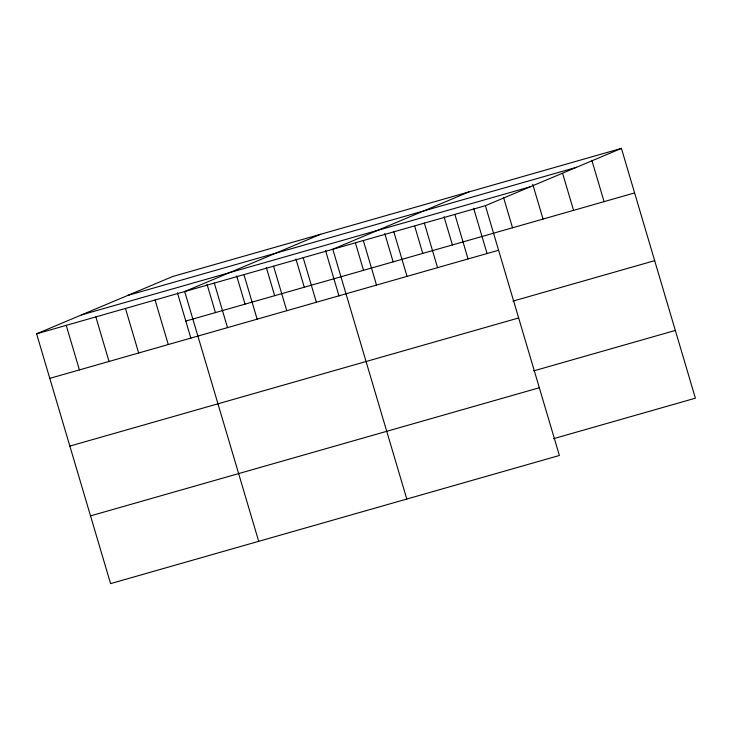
<?xml version="1.0" encoding="UTF-8"?>
<svg xmlns="http://www.w3.org/2000/svg" width="732" height="732" viewBox="0 0 732 732"><rect width="100%" height="100%" fill="white"/><g stroke="black" fill="none" stroke-linecap="round" stroke-linejoin="round"><path stroke-width="1.1" d="M621.413 148.386L485.398 205.692L559.385 455.478L110.587 583.614L36.6 333.819L172.615 276.522L621.413 148.386L695.4 398.181L553.712 438.633M320.717 234.24L184.702 291.537L258.698 541.332M468.819 191.949L332.804 249.255L406.8 499.05M127.725 295.426L576.523 167.299M81.481 314.916L530.279 186.779M36.6 333.819L485.398 205.692M185.809 321.055L634.598 192.928M49.794 378.362L498.593 250.234M512.976 301.117L654.664 260.665M69.86 446.09L518.649 317.963M533.646 370.895L675.334 330.443M90.53 515.877L539.328 387.75M591.859 160.363L604.083 201.639M562.624 173.42L573.568 210.359M532.75 184.308L543.043 219.069M503.515 197.365L512.528 227.78M473.641 208.245L487.109 253.693M454.883 214.403L468.068 258.945M444.022 216.709L452.394 244.946M424.359 223.123L437.553 267.656M414.724 226.252L422.767 253.409M393.843 231.834L407.038 276.367M384.785 233.618L393.148 261.864M363.328 240.544L376.513 285.087M355.487 243.161L363.53 270.318M325.539 250.527L339.007 295.975M303.185 257.71L316.38 302.252M295.92 258.991L304.292 287.228M273.567 266.173L286.761 310.707M266.302 267.445L274.665 295.691M243.948 274.628L257.133 319.17M236.683 275.9L245.046 304.146M214.32 283.083L227.515 327.625M207.055 284.355L215.428 312.601M177.437 292.809L190.896 338.257M155.083 299.992L168.278 344.534M125.465 308.456L138.659 352.989M95.837 316.91L109.031 361.452M66.219 325.365L79.413 369.907"/></g></svg>
